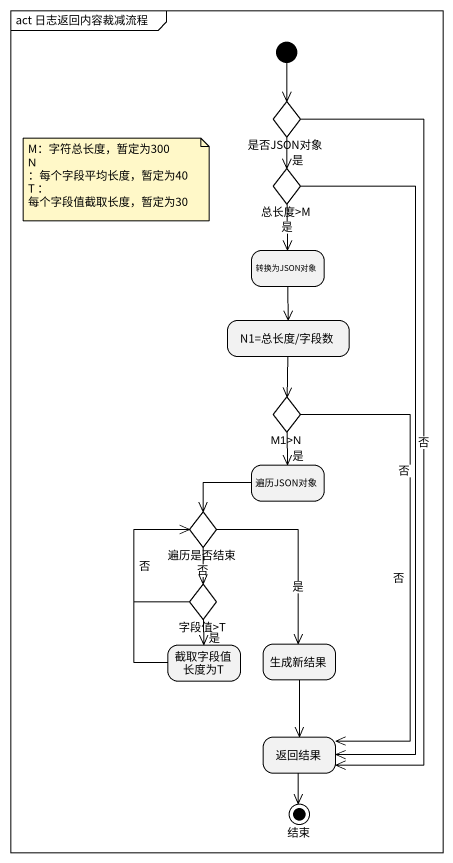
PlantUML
@startuml
mainframe act 日志返回内容裁减流程
hide empty description
state 是否JSON对象 <<choice>>
state "总长度>M" as 总长度_M <<choice>>
state 转换为JSON对象
state "N1=总长度/字段数" as N1_总长度_字段数
state "M1>N" as M1_N <<choice>>
state 遍历JSON对象
state 遍历是否结束 <<choice>>
state "字段值>T" as 字段值_T <<choice>>
state 截取字段值长度为T
state 生成新结果
state 返回结果
state 结束 <<end>>
[*] --> 是否JSON对象
是否JSON对象 --> 总长度_M : 是
是否JSON对象 --> 返回结果 : 否
总长度_M --> 转换为JSON对象 : 是
总长度_M --> 返回结果 : 否
转换为JSON对象 --> N1_总长度_字段数
N1_总长度_字段数 --> M1_N
M1_N --> 遍历JSON对象 : 是
M1_N --> 返回结果 : 否
遍历JSON对象 -left-> 遍历是否结束
遍历是否结束 --> 字段值_T : 否
遍历是否结束 --> 生成新结果 : 是
字段值_T -up-> 遍历是否结束 : 否
字段值_T --> 截取字段值长度为T : 是
截取字段值长度为T -up-> 遍历是否结束
生成新结果 --> 返回结果
返回结果 --> 结束
note as N1
  M：字符总长度，暂定为300
  N ：每个字段平均长度，暂定为40
  T ： 每个字段值截取长度，暂定为30
end note
@enduml
